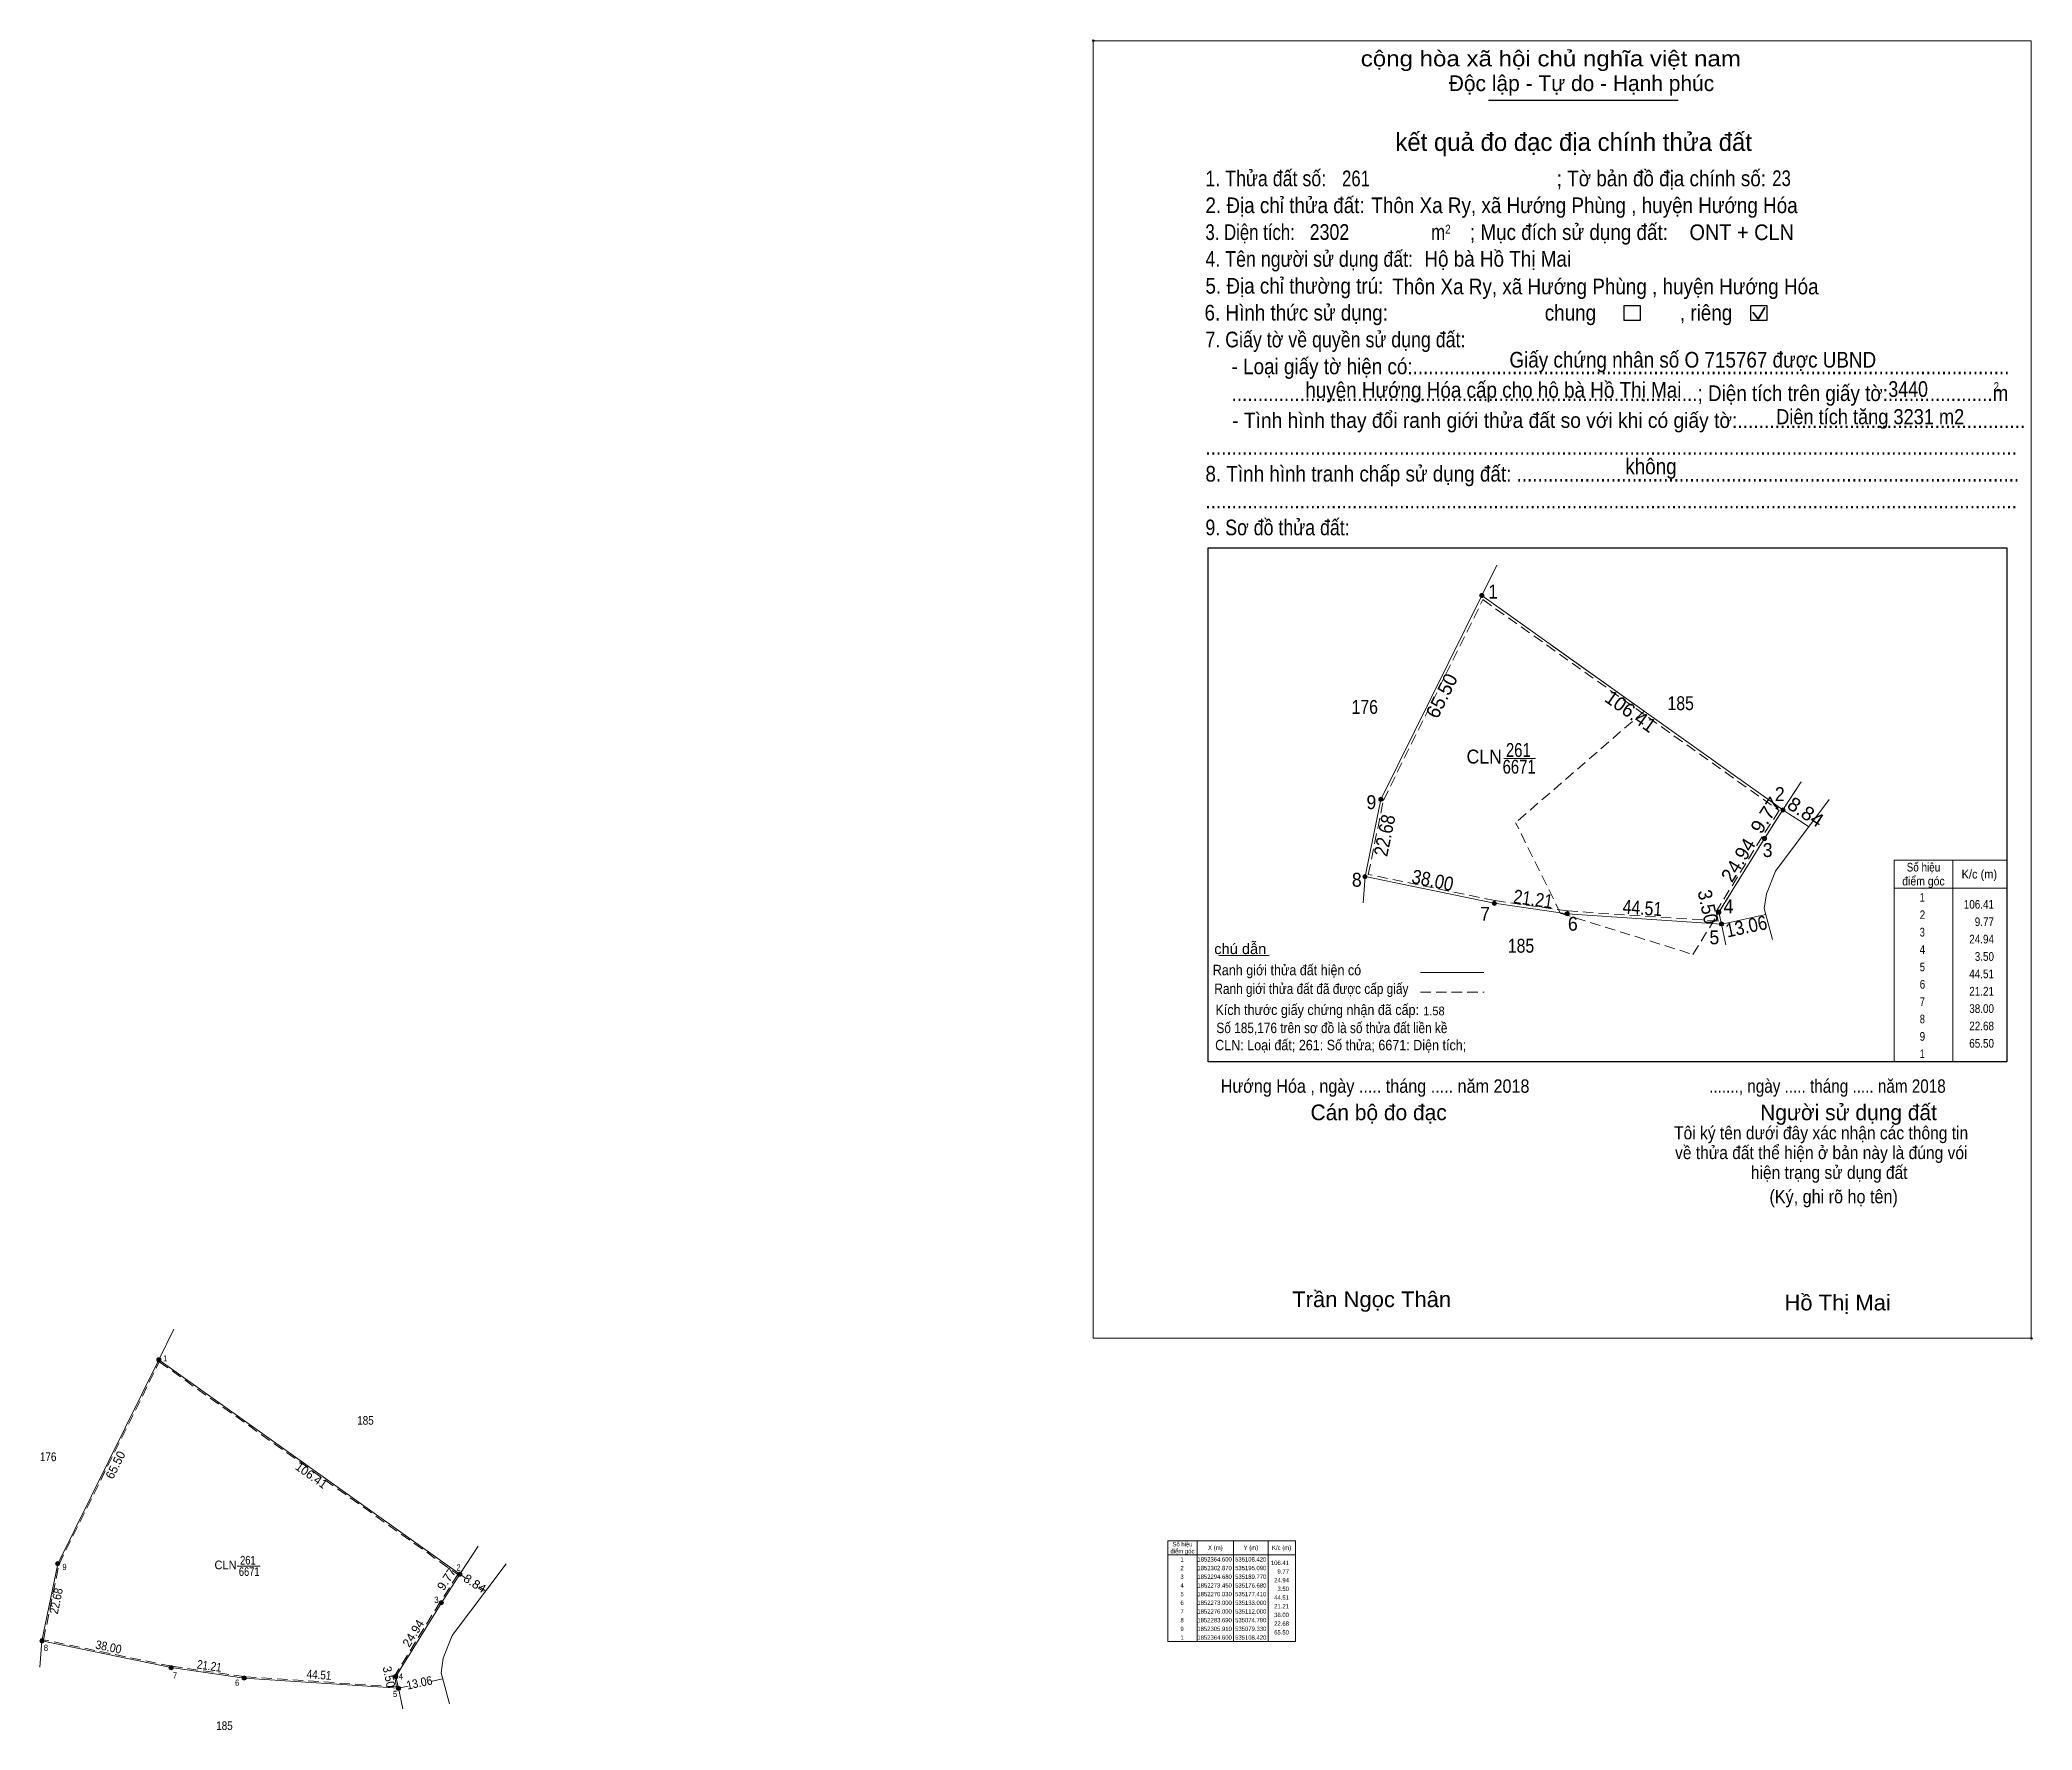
# Model space of a CAD drawing. Header units: metres. Extents: x 535074 to 535648, y 1852258 to 1852744.
import ezdxf
from ezdxf.enums import TextEntityAlignment as Align

# ---------------------------------------------------------------- set-up
doc = ezdxf.new("R2010")
doc.units = ezdxf.units.M
doc.header["$PDMODE"] = 32
doc.header["$PDSIZE"] = 0.5
doc.linetypes.add('MEDIUM_DASHED', pattern=[4.5, 3, -1.5])
for name, color, linetype, lineweight in [('1', 7, 'Continuous', 13), ('10', 7, 'Continuous', 13), ('17', 7, 'Continuous', 13), ('2', 7, 'Continuous', 25), ('23', 7, 'Continuous', 13), ('6', 7, 'Continuous', 13), ('63', 7, 'Continuous', 13)]:
    doc.layers.add(name, color=color, linetype=linetype, lineweight=lineweight)

msp = doc.modelspace()

# ---------------------------------------------------------------- hatches: boundary and pattern name
at = {"layer": '63'}
for points in [[(535489.89, 1852584.57, 1), (535488.69, 1852584.57, 1)], [(535460.8, 1852525.88, 1), (535459.6, 1852525.88, 1)], [(535576.56, 1852522.84, 1), (535575.36, 1852522.84, 1)], [(535571.24, 1852514.65, 1), (535570.04, 1852514.65, 1)], [(535456.26, 1852503.66, 1), (535455.06, 1852503.66, 1)], [(535493.47, 1852495.97, 1), (535492.27, 1852495.97, 1)], [(535514.47, 1852492.97, 1), (535513.27, 1852492.97, 1)], [(535558.15, 1852493.42, 1), (535556.95, 1852493.42, 1)], [(535558.88, 1852490, 1), (535557.68, 1852490, 1)], [(535109.02, 1852364.6, 1), (535107.82, 1852364.6, 1)], [(535079.93, 1852305.91, 1), (535078.73, 1852305.91, 1)], [(535195.69, 1852302.87, 1), (535194.49, 1852302.87, 1)], [(535190.37, 1852294.68, 1), (535189.17, 1852294.68, 1)], [(535075.39, 1852283.69, 1), (535074.19, 1852283.69, 1)], [(535112.6, 1852276, 1), (535111.4, 1852276, 1)], [(535133.6, 1852273, 1), (535132.4, 1852273, 1)], [(535177.28, 1852273.45, 1), (535176.08, 1852273.45, 1)], [(535178.01, 1852270.03, 1), (535176.81, 1852270.03, 1)]]:
    msp.add_hatch(color=256, dxfattribs=at).paths.add_polyline_path(points)

# ---------------------------------------------------------------- linework, layer by layer
at = {"layer": '1'}
for p, q in [((535489.29, 1852584.57), (535535.3, 1852551.8)), ((535536.05, 1852551.26), (535575.96, 1852522.84))]:
    msp.add_line(p, q, dxfattribs=at)
for points in [[(535492.87, 1852495.97), (535455.66, 1852503.66), (535460.2, 1852525.88), (535489.29, 1852584.57)], [(535575.96, 1852522.84), (535570.64, 1852514.65), (535557.55, 1852493.42), (535558.28, 1852490), (535513.87, 1852492.97), (535511.89, 1852493.25)]]:
    msp.add_lwpolyline(points, dxfattribs=at)
at = {"layer": '1', "linetype": 'MEDIUM_DASHED'}
for points in [[(535489.6, 1852583.37), (535574.88, 1852522.64), (535569.96, 1852515.08), (535556.71, 1852493.57), (535557.28, 1852490.87), (535513.95, 1852493.77), (535493, 1852496.76), (535456.61, 1852504.29), (535460.96, 1852525.61)], [(535108.57, 1852364), (535194.55, 1852302.77), (535189.43, 1852294.89), (535176.26, 1852273.52), (535176.91, 1852270.46), (535133.04, 1852273.4), (535112.07, 1852276.39), (535075.26, 1852284), (535079.71, 1852305.78)]]:
    msp.add_lwpolyline(points, close=True, dxfattribs=at)
at = {"layer": '1'}
msp.add_lwpolyline([(535108.42, 1852364.6), (535195.09, 1852302.87), (535189.77, 1852294.68), (535176.68, 1852273.45), (535177.41, 1852270.03), (535133, 1852273), (535112, 1852276), (535074.79, 1852283.69), (535079.33, 1852305.91)], close=True, dxfattribs=at)
at = {"layer": '10'}
for p, q in [((535507.33, 1852571.72), (535489.29, 1852584.57)), ((535536.05, 1852551.26), (535509.17, 1852570.41)), ((535575.96, 1852522.84), (535536.05, 1852551.27)), ((535495.6, 1852537.61), (535504.74, 1852537.67)), ((535575.96, 1852522.84), (535581.21, 1852530.91)), ((535460.2, 1852525.88), (535455.66, 1852503.66)), ((535577.68, 1852521.72), (535581.56, 1852519.2)), ((535455.66, 1852503.66), (535455.09, 1852496.08)), ((535455.66, 1852503.66), (535492.87, 1852495.97)), ((535513.87, 1852492.97), (535558.28, 1852490)), ((535567.95, 1852492.06), (535561.06, 1852490.59)), ((535570.58, 1852494.49), (535572.98, 1852485.56)), ((535195.09, 1852302.87), (535108.42, 1852364.6)), ((535079.33, 1852305.91), (535074.79, 1852283.69)), ((535131, 1852305.19), (535137.58, 1852305.23)), ((535074.79, 1852283.69), (535074.22, 1852276.11)), ((535189.71, 1852274.52), (535192.11, 1852265.59))]:
    msp.add_line(p, q, dxfattribs=at)
at = {"layer": '10', "linetype": 'MEDIUM_DASHED'}
for p, q in [((535536.05, 1852551.27), (535499.01, 1852519.18)), ((535511.88, 1852493.18), (535499.01, 1852519.18)), ((535511.88, 1852493.18), (535550.05, 1852481.25))]:
    msp.add_line(p, q, dxfattribs=at)
at = {"layer": '10'}
for points in [[(535493.64, 1852593.34), (535489.29, 1852584.57), (535460.2, 1852525.88)], [(535570.58, 1852494.49), (535571.2, 1852498.72), (535573.79, 1852505.25), (535589.25, 1852525.86)], [(535492.87, 1852495.97), (535511.89, 1852493.25), (535513.87, 1852492.97)], [(535557.55, 1852493.42), (535558.28, 1852490), (535559.54, 1852484.06)], [(535112.77, 1852373.37), (535108.42, 1852364.6), (535079.33, 1852305.91)], [(535176.68, 1852273.45), (535189.77, 1852294.68), (535189.77, 1852294.68), (535189.77, 1852294.68), (535195.09, 1852302.87), (535200.34, 1852310.94)], [(535189.71, 1852274.52), (535190.33, 1852278.75), (535192.92, 1852285.28), (535208.38, 1852305.89)], [(535074.79, 1852283.69), (535112, 1852276), (535133, 1852273), (535177.41, 1852270.03)], [(535176.68, 1852273.45), (535177.41, 1852270.03), (535178.67, 1852264.09)]]:
    msp.add_lwpolyline(points, dxfattribs=at)
at = {"layer": '10', "linetype": 'MEDIUM_DASHED'}
msp.add_lwpolyline([(535550.05, 1852481.25), (535570.64, 1852514.65), (535570.64, 1852514.65), (535570.64, 1852514.65), (535575.96, 1852522.84)], dxfattribs=at)
at = {"layer": '17'}
msp.add_line((535413.57, 1852480.94), (535428.05, 1852480.94), dxfattribs=at)
at = {"layer": '2'}
for p, q in [((535491.16, 1852727.12), (535545.77, 1852727.12)), ((535410.55, 1852598.33), (535640.42, 1852598.33)), ((535640.42, 1852598.33), (535640.42, 1852450.37))]:
    msp.add_line(p, q, dxfattribs=at)
at = {"layer": '2', "lineweight": 35}
for p, q in [((535568.86, 1852664.08), (535570.73, 1852667.43)), ((535567.32, 1852666.08), (535568.86, 1852664.08))]:
    msp.add_line(p, q, dxfattribs=at)
at = {"layer": '2', "lineweight": 13}
msp.add_lwpolyline([(535377.44, 1852744.24), (535647.45, 1852744.24), (535647.45, 1852370.78), (535377.44, 1852370.78)], close=True, dxfattribs=at)
at = {"layer": '2'}
for points in [[(535530.23, 1852668.07), (535534.87, 1852668.07), (535534.87, 1852663.75), (535530.23, 1852663.75)], [(535566.72, 1852668.07), (535571.36, 1852668.07), (535571.36, 1852663.75), (535566.72, 1852663.75)]]:
    msp.add_lwpolyline(points, close=True, dxfattribs=at)
msp.add_lwpolyline([(535640.42, 1852450.37), (535410.55, 1852450.37), (535410.55, 1852598.33)], dxfattribs=at)
for p in [(535377.44, 1852744.24), (535647.45, 1852370.78)]:
    msp.add_point(p, dxfattribs=at)
at = {"layer": '23'}
for p, q in [((535570.58, 1852494.49), (535571.2, 1852498.72)), ((535189.71, 1852274.52), (535190.33, 1852278.75))]:
    msp.add_line(p, q, dxfattribs=at)
at = {"layer": '6'}
msp.add_line((535471.61, 1852476.02), (535489.89, 1852476.02), dxfattribs=at)
at = {"layer": '6', "linetype": 'MEDIUM_DASHED'}
msp.add_line((535471.59, 1852470.39), (535489.99, 1852470.39), dxfattribs=at)
at = {"layer": '63'}
for p, q in [((535577.68, 1852521.72), (535575.96, 1852522.84)), ((535583.37, 1852518.02), (535581.56, 1852519.2)), ((535624.82, 1852508.37), (535624.82, 1852450.37)), ((535624.82, 1852508.37), (535624.82, 1852450.37)), ((535640.42, 1852508.37), (535640.42, 1852450.37)), ((535561.06, 1852490.59), (535558.28, 1852490)), ((535571.05, 1852492.72), (535567.95, 1852492.06)), ((535407.31, 1852312.5), (535407.31, 1852283.5)), ((535417.81, 1852312.5), (535417.81, 1852283.5)), ((535427.81, 1852312.5), (535427.81, 1852283.5)), ((535398.91, 1852308.5), (535435.61, 1852308.5)), ((535196.81, 1852301.75), (535195.09, 1852302.87)), ((535202.5, 1852298.05), (535200.69, 1852299.23)), ((535190.18, 1852272.75), (535187.08, 1852272.09)), ((535180.19, 1852270.62), (535177.41, 1852270.03))]:
    msp.add_line(p, q, dxfattribs=at)
for points in [[(535608.02, 1852450.37), (535608.02, 1852508.37), (535624.82, 1852508.37), (535640.42, 1852508.37)], [(535608.02, 1852500.37), (535624.82, 1852500.37), (535640.42, 1852500.37)], [(535640.42, 1852450.37), (535624.82, 1852450.37), (535608.02, 1852450.37)]]:
    msp.add_lwpolyline(points, dxfattribs=at)
msp.add_lwpolyline([(535398.91, 1852312.5), (535435.61, 1852312.5), (535435.61, 1852283.5), (535398.91, 1852283.5)], close=True, dxfattribs=at)
for centre in [(535489.29, 1852584.57), (535460.2, 1852525.88), (535575.96, 1852522.84), (535570.64, 1852514.65), (535455.66, 1852503.66), (535492.87, 1852495.97), (535513.87, 1852492.97), (535557.55, 1852493.42), (535558.28, 1852490), (535108.42, 1852364.6), (535079.33, 1852305.91), (535195.09, 1852302.87), (535189.77, 1852294.68), (535074.79, 1852283.69), (535112, 1852276), (535133, 1852273), (535176.68, 1852273.45), (535177.41, 1852270.03)]:
    msp.add_circle(centre, 0.6, dxfattribs=at)

# ---------------------------------------------------------------- texts
at = {"layer": '1'}
for s, height, width, p in [('261', 4, 0.8, (535499.79, 1852538.09)), ('CLN', 4, 0.95, (535489.96, 1852536.21)), ('6671', 4, 0.8, (535500.025, 1852533.3)), ('CLN', 2.5, 0.95, (535127.645, 1852304.3)), ('261', 2.5, 0.8, (535134.075, 1852305.66)), ('6671', 2.5, 0.8, (535134.455, 1852302.37))]:
    msp.add_text(s, height=height, dxfattribs=dict(at, width=width)).set_placement(p, align=Align.CENTER)
at = {"layer": '10'}
for s, height, width, p in [('Diện tích tăng 3231 m2', 4.35, 0.9, (535601.085, 1852633.85)), ('176', 4, 0.85, (535455.585, 1852550.5)), ('185', 4, 0.85, (535546.525, 1852551.57)), ('185', 4, 0.85, (535500.565, 1852481.76)), ('185', 2.5, 0.85, (535167.92, 1852345.9)), ('176', 2.5, 0.85, (535076.59, 1852335.42)), ('185', 2.5, 0.85, (535127.33, 1852258.03))]:
    msp.add_text(s, height=height, dxfattribs=dict(at, width=width)).set_placement(p, align=Align.CENTER)
at = {"layer": '2'}
for s, height, width, p in [('cộng hòa xã hội chủ nghĩa việt nam', 4.507, 1.15, (535454.43, 1852736.86)), ('1. Thửa đất số:', 4.507, 0.85, (535409.72, 1852702.35)), ('261', 4.51, 0.8, (535449.03, 1852702.35)), ('; Tờ bản đồ địa chính số:', 4.507, 0.9, (535510.84, 1852702.35)), ('23', 4.51, 0.8, (535572.88, 1852702.41)), ('2. Địa chỉ thửa đất:', 4.507, 0.9, (535409.72, 1852694.62)), ('Thôn Xa Ry, xã Hướng Phùng , huyện Hướng Hóa', 4.51, 0.9, (535457.49, 1852694.62)), ('3. Diện tích:', 4.507, 0.8, (535409.72, 1852686.89)), ('2302', 4.51, 0.85, (535439.72, 1852686.93)), ('m', 4.507, 0.8, (535474.69, 1852686.89)), ('2', 2.575, 0.8, (535478.74, 1852688.7)), ('; Mục đích sử dụng đất:', 4.507, 0.9, (535485.86, 1852686.89)), ('ONT + CLN', 4.507, 0.95, (535549.06, 1852686.86)), ('4. Tên người sử dụng đất:', 4.507, 0.85, (535409.72, 1852679.17)), ('Hộ bà Hồ Thị Mai', 4.51, 0.9, (535472.75, 1852679.2)), ('5. Địa chỉ thường trú:', 4.507, 0.9, (535409.72, 1852671.44)), ('Thôn Xa Ry, xã Hướng Phùng , huyện Hướng Hóa', 4.51, 0.9, (535463.51, 1852671.25)), ('6. Hình thức sử dụng:', 4.507, 0.9, (535409.46, 1852663.71)), ('chung                , riêng', 4.507, 0.9, (535507.4, 1852663.71)), ('7. Giấy tờ về quyền sử dụng đất:', 4.507, 0.85, (535409.72, 1852655.99)), ('     - Loại giấy tờ hiện có:..................................................................................................................', 4.507, 0.9, (535409.72, 1852648.26)), ('Giấy chứng nhân số O 715767 được UBND ', 4.51, 0.9, (535497.23, 1852650.16)), ('     .........................................................................................; Diện tích trên giấy tờ:....................m', 4.507, 0.9, (535409.72, 1852640.53)), ('huyện Hướng Hóa cấp cho hộ bà Hồ Thị Mai', 4.51, 0.9, (535438.47, 1852641.48)), ('3440', 4.51, 0.85, (535606.3, 1852641.73)), ('2', 2.575, 0.8, (535636.63, 1852643.37)), ('     - Tình hình thay đổi ranh giới thửa đất so với khi có giấy tờ:......................................................', 4.35, 0.95, (535409.72, 1852632.81)), ('8. Tình hình tranh chấp sử dụng đất: ................................................................................................', 4.507, 0.9, (535409.72, 1852617.35)), ('...........................................................................................................................................................', 4.507, 0.9, (535409.72, 1852625.08)), ('không', 4.507, 0.9, (535530.58, 1852619.48)), ('...........................................................................................................................................................', 4.507, 0.9, (535409.72, 1852609.63)), ('9. Sơ đồ thửa đất:', 4.507, 0.85, (535409.72, 1852601.9)), ('Hướng Hóa , ngày ..... tháng ..... năm 2018', 3.863, 0.9, (535414.13, 1852441.44)), ('......., ngày ..... tháng ..... năm 2018', 3.863, 0.85, (535554.72, 1852441.44)), ('(Ký, ghi rõ họ tên)', 3.863, 0.9, (535572.08, 1852409.63)), ('Trần Ngọc Thân', 4.51, 1.05, (535434.7, 1852379.75)), ('Hồ Thị Mai', 4.51, 1.05, (535576.39, 1852378.8))]:
    msp.add_text(s, height=height, dxfattribs=dict(at, width=width)).set_placement(p)
for s, p in [('Độc lập - Tự do - Hạnh phúc', (535479.77, 1852729.75)), ('Cán bộ đo đạc', (535439.98, 1852433.55)), ('Người sử dụng đất', (535569.4, 1852433.55))]:
    msp.add_text(s, height=4.507, dxfattribs=at).set_placement(p)
for s, height, p in [('kết quả đo đạc địa chính thửa đất', 5.151, (535515.725, 1852712.52)), ('.', 1.288, (535647.427, 1852370.09))]:
    msp.add_text(s, height=height, dxfattribs=at).set_placement(p, align=Align.CENTER)
for s, height, width, p in [('1.58', 2.5, 0.95, (535475.495, 1852463.74)), ('Tôi ký tên dưới đây xác nhận các thông tin', 3.724, 0.9, (535586.955, 1852428.04)), ('về thửa đất thể hiện ở bản này là đúng vói', 3.724, 0.9, (535586.995, 1852422.35)), ('hiện trạng sử dụng đất', 3.724, 0.9, (535589.275, 1852416.65))]:
    msp.add_text(s, height=height, dxfattribs=dict(at, width=width)).set_placement(p, align=Align.CENTER)
at = {"layer": '6'}
for s, width, p in [('chú dẫn', 1.05, (535412.25, 1852481.36)), ('Ranh giới thửa đất hiện có ', 0.9, (535411.83, 1852475.27)), ('Ranh giới thửa đất đã được cấp giấy', 0.85, (535412.29, 1852469.89)), ('Kích thước giấy chứng nhận đã cấp:', 0.9, (535412.61, 1852463.82)), ('Số 185,176 trên sơ đồ là số thửa đất liền kề', 0.85, (535412.88, 1852458.61)), ('CLN: Loại đất; 261: Số thửa; 6671: Diện tích;', 0.9, (535412.52, 1852453.67))]:
    msp.add_text(s, height=3, dxfattribs=dict(at, width=width)).set_placement(p)
at = {"layer": '63'}
for s, height, width, p in [(' 1', 4, 0.9, (535493.85, 1852583.69)), (' 2', 4, 0.95, (535576.46, 1852525.41)), (' 9', 4, 0.95, (535458.9, 1852523.08)), (' 3', 4, 0.95, (535572.96, 1852509.3)), (' 8', 4, 0.95, (535454.7, 1852500.75)), (' 7', 4, 0.95, (535491.65, 1852490.95)), (' 4', 4, 0.95, (535561.7, 1852493.09)), ('106.41', 2.5, 0.85, (535636.71, 1852494.42)), (' 6', 4, 0.95, (535516.89, 1852488.09)), ('9.77', 2.5, 0.85, (535636.71, 1852489.42)), (' 5', 4, 0.95, (535557.63, 1852484.18)), ('24.94', 2.5, 0.85, (535636.71, 1852484.42)), ('3.50', 2.5, 0.85, (535636.71, 1852479.42)), ('44.51', 2.5, 0.85, (535636.71, 1852474.42)), ('21.21', 2.5, 0.85, (535636.71, 1852469.42)), ('38.00', 2.5, 0.85, (535636.71, 1852464.42)), ('22.68', 2.5, 0.85, (535636.71, 1852459.42)), ('65.50', 2.5, 0.85, (535636.71, 1852454.42)), (' 1', 1.8, 0.9, (535110.91, 1852364.1)), (' 9', 1.8, 0.9, (535081.89, 1852304.06)), (' 2', 1.8, 0.9, (535195.31, 1852303.94)), ('106.41', 1.25, 0.85, (535433.76, 1852305.53)), ('24.94', 1.25, 0.85, (535433.76, 1852300.53)), ('9.77', 1.25, 0.85, (535433.76, 1852303.03)), (' 3', 1.8, 0.95, (535188.99, 1852294.61)), ('44.51', 1.25, 0.85, (535433.76, 1852295.53)), ('21.21', 1.25, 0.85, (535433.76, 1852293.03)), ('3.50', 1.25, 0.85, (535433.76, 1852298.03)), ('38.00', 1.25, 0.85, (535433.76, 1852290.53)), ('22.68', 1.25, 0.85, (535433.76, 1852288.03)), (' 8', 1.8, 0.95, (535076.56, 1852280.78)), ('65.50', 1.25, 0.85, (535433.76, 1852285.53)), (' 7', 1.8, 0.9, (535113.7, 1852272.87)), (' 6', 1.8, 0.9, (535131.59, 1852270.76)), (' 4', 1.8, 0.95, (535178.77, 1852272.56)), (' 5', 1.8, 0.9, (535177.05, 1852267.51))]:
    msp.add_text(s, height=height, dxfattribs=dict(at, width=width)).set_placement(p, align=Align.RIGHT)
for s, height, rotation, p in [('65.50', 4, 63.634, (535479.524, 1852554.812)), ('106.41', 4, 324.54, (535530.96, 1852549.581)), ('24.94', 4, 58.343, (535564.79, 1852507.37)), ('65.50', 2.5, 63.634, (535097.078, 1852333.76)), ('106.41', 2.5, 324.54, (535151.635, 1852330.304)), ('24.94', 2.5, 58.343, (535182.738, 1852285.214))]:
    msp.add_text(s, height=height, rotation=rotation, dxfattribs=at).set_placement(p, align=Align.CENTER)
for s, height, rotation, width, p in [('9.77', 4, 56.993, 1.05, (535572.672, 1852520.226)), ('8.84', 4, 326.957, 1.05, (535581.409, 1852520.573)), ('22.68', 4, 78.452, 0.9, (535463.241, 1852515.125)), ('38.00', 4, 348.323, 0.9, (535474.745, 1852500.65)), ('21.21', 4, 351.87, 0.85, (535503.797, 1852495.229)), ('44.51', 4, 356.174, 0.85, (535535.392, 1852492.658)), ('3.50', 4, 282.049, 0.95, (535552.4, 1852494.552)), ('13.06', 4, 12.024, 0.9, (535565.833, 1852487.358)), ('9.77', 2.5, 56.993, 1.05, (535192.301, 1852300.804)), ('8.84', 2.5, 326.957, 1.05, (535198.723, 1852299.18)), ('22.68', 2.5, 78.452, 0.9, (535080.089, 1852294.925)), ('38.00', 2.5, 348.323, 0.9, (535093.727, 1852280.713)), ('21.21', 2.5, 351.87, 0.85, (535122.823, 1852275.271)), ('44.51', 2.5, 356.174, 0.85, (535154.477, 1852272.691)), ('3.50', 2.5, 282.049, 0.95, (535173.473, 1852273.056)), ('13.06', 2.5, 12.024, 0.9, (535183.7, 1852270.421))]:
    msp.add_text(s, height=height, rotation=rotation, dxfattribs=dict(at, width=width)).set_placement(p, align=Align.CENTER)
for s, height, width, p in [('Số hiệu', 2.5, 0.85, (535616.41, 1852505.12)), ('điểm góc', 2.5, 0.9, (535616.41, 1852501.12)), ('K/c (m)', 2.5, 0.95, (535632.5, 1852503.12)), (' 1', 2.5, 0.75, (535615.71, 1852496.42)), (' 3', 2.5, 0.8, (535615.7, 1852486.42)), (' 2', 2.5, 0.85, (535615.72, 1852491.42)), (' 4', 2.5, 0.85, (535615.71, 1852481.42)), (' 5', 2.5, 0.8, (535615.72, 1852476.42)), (' 6', 2.5, 0.85, (535615.72, 1852471.42)), (' 7', 2.5, 0.8, (535615.72, 1852466.42)), (' 8', 2.5, 0.8, (535615.72, 1852461.42)), (' 9', 2.5, 0.85, (535615.71, 1852456.42)), (' 1', 2.5, 0.75, (535615.71, 1852451.42)), ('Số hiệu', 1.25, 0.85, (535403.11, 1852310.88)), ('X (m)', 1.25, 0.95, (535412.56, 1852309.88)), ('Y (m)', 1.25, 0.95, (535422.815, 1852309.88)), ('K/c (m)', 1.25, 0.95, (535431.655, 1852309.88)), ('điểm góc', 1.25, 0.9, (535403.11, 1852308.88)), (' 1', 1.25, 0.75, (535402.76, 1852306.53)), ('1852364.600', 1.25, 0.85, (535412.36, 1852306.53)), ('535108.420', 1.25, 0.85, (535422.76, 1852306.53)), (' 4', 1.25, 0.85, (535402.76, 1852299.03)), (' 3', 1.25, 0.8, (535402.755, 1852301.53)), (' 2', 1.25, 0.85, (535402.765, 1852304.03)), ('1852302.870', 1.25, 0.85, (535412.36, 1852304.03)), ('1852294.680', 1.25, 0.85, (535412.36, 1852301.53)), ('1852273.450', 1.25, 0.85, (535412.36, 1852299.03)), ('535195.090', 1.25, 0.85, (535422.76, 1852304.03)), ('535189.770', 1.25, 0.85, (535422.76, 1852301.53)), ('535176.680', 1.25, 0.85, (535422.76, 1852299.03)), (' 5', 1.25, 0.8, (535402.765, 1852296.53)), (' 6', 1.25, 0.85, (535402.765, 1852294.03)), ('1852270.030', 1.25, 0.85, (535412.36, 1852296.53)), ('1852273.000', 1.25, 0.85, (535412.36, 1852294.03)), ('535177.410', 1.25, 0.85, (535422.76, 1852296.53)), ('535133.000', 1.25, 0.85, (535422.76, 1852294.03)), (' 8', 1.25, 0.8, (535402.765, 1852289.03)), (' 7', 1.25, 0.8, (535402.765, 1852291.53)), ('1852276.000', 1.25, 0.85, (535412.36, 1852291.53)), ('1852283.690', 1.25, 0.85, (535412.36, 1852289.03)), ('535112.000', 1.25, 0.85, (535422.76, 1852291.53)), ('535074.790', 1.25, 0.85, (535422.76, 1852289.03)), (' 9', 1.25, 0.85, (535402.76, 1852286.53)), (' 1', 1.25, 0.75, (535402.76, 1852284.03)), ('1852305.910', 1.25, 0.85, (535412.36, 1852286.53)), ('1852364.600', 1.25, 0.85, (535412.36, 1852284.03)), ('535079.330', 1.25, 0.85, (535422.76, 1852286.53)), ('535108.420', 1.25, 0.85, (535422.76, 1852284.03))]:
    msp.add_text(s, height=height, dxfattribs=dict(at, width=width)).set_placement(p, align=Align.CENTER)

doc.saveas('drawing.dxf')
